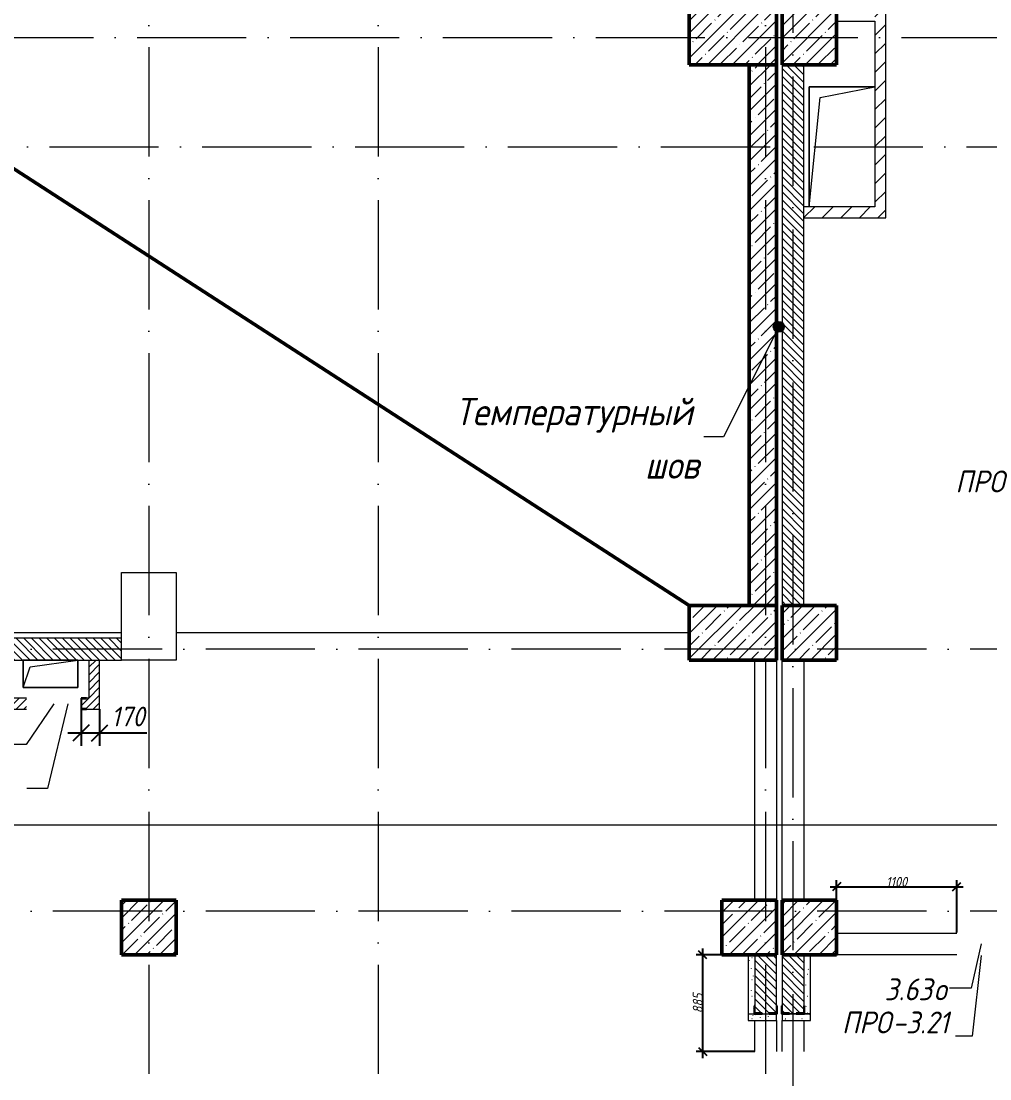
# Model space of a CAD drawing. Header units: millimetres. Extents: x -537608 to 253996, y -217170 to 186033.
# Drawn here: x -110904 to -102031, y 160586 to 170271 of the extents above; entities that cross this region are included whole.
import ezdxf

# ---------------------------------------------------------------- set-up
doc = ezdxf.new("R2010")
doc.units = ezdxf.units.MM
doc.linetypes.add('50_200_ШТРИХ_1Т_ш5_п1_п1_', pattern=[1400, 1000, -200, 0, -200])
for name, color, linetype, lineweight in [('A-____-____-DIMS', 7, 'Continuous', 9), ('A-DETL-____-OTLN-1', 7, 'Continuous', 50), ('A-FLOR-____-OTLN', 7, 'Continuous', 9), ('A-GENM-____-IDEN', 7, 'Continuous', 9), ('A-GENM-____-MCUT', 7, 'Continuous', 25), ('A-GENM-____-OTLN', 7, 'Continuous', 9), ('A-GENM-____-OTLN-1', 7, 'Continuous', 25), ('A-GLAZ-____-IDEN', 7, 'Continuous', 9), ('A-WALL-____-MCUT', 7, 'Continuous', 13), ('A-WALL-____-MCUT-2', 7, 'Continuous', 50), ('A-WALL-____-PATT-1', 7, 'Continuous', 9), ('A-WALL-FNSH-MCUT-1', 7, 'Continuous', 9), ('G-____-____-TEXT', 7, 'Continuous', 9), ('I-WALL-____-OTLN', 7, 'Continuous', 9), ('S-COLS-____-MCUT', 7, 'Continuous', 50), ('S-COLS-____-OTLN', 7, 'Continuous', 9), ('S-GRID-____-OTLN-1', 7, '50_200_ШТРИХ_1Т_ш5_п1_п1_', 9)]:
    doc.layers.add(name, color=color, linetype=linetype, lineweight=lineweight)
doc.layers.add('A-WALL-____-PATT-2', color=7, linetype='Continuous', lineweight=9, true_color=0x787878)
doc.layers.add('G-____-____-SYMB-1', color=9, linetype='Continuous', lineweight=9, true_color=0x808080)
doc.styles.add('ISOCPEUR_I_10', font='isocpeui.ttf', dxfattribs={"width": 0.9, "height": 180})
doc.styles.add('ISOCPEUR_I_11', font='isocpeui.ttf', dxfattribs={"width": 0.9, "height": 200})
doc.styles.add('ISOCPEUR_I_7', font='isocpeui.ttf', dxfattribs={"width": 0.9, "height": 90})
doc.styles.add('ISOCPEUR_I_9', font='isocpeui.ttf', dxfattribs={"width": 0.9, "height": 250})
doc.dimstyles.new('ISO-1_8_0_9К_СРЕДНИЙ_Кладочные_1', dxfattribs={"dimscale": 304.8, "dimtxt": 89.638306, "dimasz": 0.246063, "dimexe": 0.19685, "dimexo": 0, "dimgap": 0, "dimtad": 1, "dimdec": 3, "dimrnd": 0.001, "dimdsep": 46, "dimtxsty": 'ISOCPEUR_I_7', "dimblk1": 'OBLIQUE', "dimblk2": 'OBLIQUE', "dimsah": 1, "dimcen": 0.09, "dimdle": 0.19685, "dimazin": 0, "dimtfac": 1, "dimtdec": 4, "dimtix": 1, "dimtmove": 0, "dimatfit": 3, "dimfxl": 1, "dimtvp": 1, "dimtolj": 1, "dimtzin": 0, "dimarcsym": 2})
doc.dimstyles.new('ISO-1_8_0_9К_СРЕДНИЙ_Кладочные_3', dxfattribs={"dimscale": 304.8, "dimtxt": 179.276612, "dimasz": 0.492126, "dimexe": 0.393701, "dimexo": 0, "dimgap": 0, "dimtad": 1, "dimdec": 3, "dimrnd": 0.001, "dimdsep": 46, "dimtxsty": 'ISOCPEUR_I_10', "dimblk1": 'OBLIQUE', "dimblk2": 'OBLIQUE', "dimsah": 1, "dimcen": 0.09, "dimdle": 0.393701, "dimazin": 0, "dimtfac": 1, "dimtdec": 4, "dimtix": 1, "dimtmove": 0, "dimatfit": 3, "dimfxl": 1, "dimtvp": 1, "dimtolj": 1, "dimtzin": 0, "dimarcsym": 2})
pattern_1 = [(45, (-178684.97, 94540.114), (-35.35534, 35.35534), [])]
pattern_2 = [(45, (-178684.97, 94540.11), (-84.85281, 84.85281), [])]
pattern_3 = [(135, (-178684.97, 94540.114), (-35.35534, -35.35534), [])]
pattern_4 = [(0, (-178684.97, 94540.114), (203.2, 50.8), [3.353, -149.047, 3.353, -149.047, -812.8]), (0, (-178684.97, 94540.114), (203.2, 50.8), [-304.8, 3.353, -301.447, 3.353, -149.047, -355.6]), (0, (-178684.97, 94540.114), (203.2, 50.8), [-762, 3.353, -98.247, 3.353, -250.647]), (120, (-178608.77, 94565.514), (-145.59409, 150.576362), [3.353, -149.047, 3.353, -149.047, -812.8]), (120, (-178608.77, 94565.514), (-145.59409, 150.576362), [-304.8, 3.353, -301.447, 3.353, -149.047, -355.6]), (120, (-178608.77, 94565.514), (-145.59409, 150.576362), [-762, 3.353, -98.247, 3.353, -250.647]), (240, (-178583.37, 94667.114), (-57.60591, -201.376362), [3.353, -149.047, 3.353, -149.047, -812.8]), (240, (-178583.37, 94667.114), (-57.60591, -201.376362), [-304.8, 3.353, -301.447, 3.353, -149.047, -355.6]), (240, (-178583.37, 94667.114), (-57.60591, -201.376362), [-762, 3.353, -98.247, 3.353, -250.647])]

# ---------------------------------------------------------------- blocks, each defined once
blk = doc.blocks.new('BSC_Колонна _Прямоугольная - 500х800-V83-АР1_План отверстий 3 этажа в осях 1-64_Ю-ЯЯ')
at = {"layer": 'S-COLS-____-OTLN'}
h = blk.add_hatch(dxfattribs=at)
h.set_pattern_fill('FP_91', color=256, style=0, pattern_type=2)
h.set_pattern_definition([(315, (-75581.04, 74300), (114.04925, 114.04925), []), (315, (-75581.04, 74185.95), (114.04925, 114.04925), [201.613, -40.323, 3.353, -36.97])])
h.paths.add_polyline_path([(-250, 400), (-250, -400), (250, -400), (250, 400)], flags=0)
at = {"layer": 'S-COLS-____-MCUT'}
for p, q in [((250, 400), (-250, 400)), ((-250, 400), (-250, -400)), ((250, -400), (250, 400)), ((-250, -400), (250, -400))]:
    blk.add_line(p, q, dxfattribs=at)
blk = doc.blocks.new('BSC_Колонна _Прямоугольная - 500х800-V84-АР1_План отверстий 3 этажа в осях 1-64_Ю-ЯЯ')
at = {"layer": 'S-COLS-____-OTLN'}
h = blk.add_hatch(dxfattribs=at)
h.set_pattern_fill('FP_92', color=256, style=0, pattern_type=2)
h.set_pattern_definition([(315, (-70131.04, 74300), (114.04925, 114.04925), []), (315, (-70131.04, 74185.95), (114.04925, 114.04925), [201.613, -40.323, 3.353, -36.97])])
h.paths.add_polyline_path([(-250, -400), (250, -400), (250, 400), (-250, 400), (-250, 80.5)], flags=0)
at = {"layer": 'S-COLS-____-MCUT'}
for p, q in [((250, 400), (-250, 400)), ((-250, 400), (-250, -400)), ((250, -400), (250, 400)), ((-250, -400), (250, -400))]:
    blk.add_line(p, q, dxfattribs=at)
blk = doc.blocks.new('BSC_Колонна _Прямоугольная - 500х800-V88-АР1_План отверстий 3 этажа в осях 1-64_Ю-ЯЯ')
at = {"layer": 'S-COLS-____-OTLN'}
for p, q in [((-250, 400), (250, 400)), ((-250, -400), (-250, 400)), ((250, 200), (250, -400)), ((250, -400), (-250, -400))]:
    blk.add_line(p, q, dxfattribs=at)
blk = doc.blocks.new('BSC_Колонна _Прямоугольная - 500х500-V93-АР1_План отверстий 3 этажа в осях 1-64_Ю-ЯЯ')
at = {"layer": 'S-COLS-____-OTLN'}
h = blk.add_hatch(dxfattribs=at)
h.set_pattern_fill('FP_98', color=256, style=0, pattern_type=2)
h.set_pattern_definition([(45, (-75000, -75581.04), (-114.04925, 114.04925), []), (45, (-74885.95, -75581.04), (-114.04925, 114.04925), [201.613, -40.323, 3.353, -36.97])])
h.paths.add_polyline_path([(-250, -250), (250, -250), (250, 250), (-250, 250)], flags=0)
at = {"layer": 'S-COLS-____-MCUT'}
for p, q in [((250, 250), (-250, 250)), ((-250, 250), (-250, -250)), ((250, -250), (250, 250)), ((-250, -250), (250, -250))]:
    blk.add_line(p, q, dxfattribs=at)
blk = doc.blocks.new('BSC_Колонна _Прямоугольная - 500х500-V94-АР1_План отверстий 3 этажа в осях 1-64_Ю-ЯЯ')
at = {"layer": 'S-COLS-____-OTLN'}
h = blk.add_hatch(dxfattribs=at)
h.set_pattern_fill('FP_99', color=256, style=0, pattern_type=2)
h.set_pattern_definition([(45, (-75000, -70131.04), (-114.04925, 114.04925), []), (45, (-74885.95, -70131.04), (-114.04925, 114.04925), [201.613, -40.323, 3.353, -36.97])])
h.paths.add_polyline_path([(-250, -250), (250, -250), (250, 250), (-250, 250), (-250, 8.3)], flags=0)
at = {"layer": 'S-COLS-____-MCUT'}
for p, q in [((250, 250), (-250, 250)), ((-250, 250), (-250, -250)), ((250, -250), (250, 250)), ((-250, -250), (250, -250))]:
    blk.add_line(p, q, dxfattribs=at)
blk = doc.blocks.new('BSC_Колонна _Прямоугольная - 500х500-V143-АР1_План отверстий 3 этажа в осях 1-64_Ю-ЯЯ')
at = {"layer": 'S-COLS-____-OTLN'}
h = blk.add_hatch(dxfattribs=at)
h.set_pattern_fill('FP_148', color=256, style=0, pattern_type=2)
h.set_pattern_definition([(45, (-75000, -67431.04), (-114.04925, 114.04925), []), (45, (-74885.95, -67431.04), (-114.04925, 114.04925), [201.613, -40.323, 3.353, -36.97])])
h.paths.add_polyline_path([(-250, -250), (250, -250), (250, 250), (-250, 250)], flags=0)
at = {"layer": 'S-COLS-____-MCUT'}
for p, q in [((250, 250), (-250, 250)), ((-250, 250), (-250, -250)), ((250, -250), (250, 250)), ((-250, -250), (250, -250))]:
    blk.add_line(p, q, dxfattribs=at)
blk = doc.blocks.new('BSC_Колонна _Прямоугольная - 500х500-V144-АР1_План отверстий 3 этажа в осях 1-64_Ю-ЯЯ')
at = {"layer": 'S-COLS-____-OTLN'}
h = blk.add_hatch(dxfattribs=at)
h.set_pattern_fill('FP_149', color=256, style=0, pattern_type=2)
h.set_pattern_definition([(45, (-74450, -67431.04), (-114.04925, 114.04925), []), (45, (-74335.95, -67431.04), (-114.04925, 114.04925), [201.613, -40.323, 3.353, -36.97])])
h.paths.add_polyline_path([(-250, -250), (250, -250), (250, 250), (-250, 250)], flags=0)
at = {"layer": 'S-COLS-____-MCUT'}
for p, q in [((250, 250), (-250, 250)), ((-250, 250), (-250, -250)), ((250, -250), (250, 250)), ((-250, -250), (250, -250))]:
    blk.add_line(p, q, dxfattribs=at)
blk = doc.blocks.new('BSC_Колонна _Прямоугольная - 500х500-V145-АР1_План отверстий 3 этажа в осях 1-64_Ю-ЯЯ')
at = {"layer": 'S-COLS-____-OTLN'}
h = blk.add_hatch(dxfattribs=at)
h.set_pattern_fill('FP_150', color=256, style=0, pattern_type=2)
h.set_pattern_definition([(45, (-68950, -67431.04), (-114.04925, 114.04925), []), (45, (-68835.95, -67431.04), (-114.04925, 114.04925), [201.613, -40.323, 3.353, -36.97])])
h.paths.add_polyline_path([(-250, -250), (250, -250), (250, 250), (-250, 250)], flags=0)
at = {"layer": 'S-COLS-____-MCUT'}
for p, q in [((250, 250), (-250, 250)), ((-250, 250), (-250, -250)), ((250, -250), (250, 250)), ((-250, -250), (250, -250))]:
    blk.add_line(p, q, dxfattribs=at)
blk = doc.blocks.new('Фахверк_СКБ_Уголок - 200_3550-28267367-АР1_План отверстий 3 этажа в осях 1-64_Ю-ЯЯ')
at = {"layer": 'A-GENM-____-MCUT'}
for p, q in [((200, 156), (125, 156)), ((125, 156), (125, 81)), ((131, 81), (131, 150)), ((131, 150), (200, 150)), ((200, 150), (200, 156)), ((125, 81), (131, 81)), ((131, 19), (125, 19)), ((125, 19), (125, -56)), ((131, -50), (131, 19)), ((125, -56), (200, -56)), ((200, -50), (131, -50)), ((200, -56), (200, -50))]:
    blk.add_line(p, q, dxfattribs=at)
blk = doc.blocks.new('АР_Перемычка - АР_Перемычка-28734073-АР1_План отверстий 3 этажа в осях 1-64_Ю-ЯЯ')
at = {"layer": 'A-GENM-____-OTLN'}
blk.add_line((0, -100), (9, -100), dxfattribs=at)
blk = doc.blocks.new('154_Фахверк_СКБ_Швеллер - Тип_100_3960_зеркало-29769493-АР1_План отверстий 3 этажа в осях 1-64_Ю-ЯЯ')
at = {"layer": 'A-GENM-____-MCUT'}
for p, q in [((175, 50), (125, 50)), ((125, 50), (125, -50)), ((128, 47), (175, 47)), ((128, -47), (128, 47)), ((175, 47), (175, 50)), ((125, -50), (175, -50)), ((175, -47), (128, -47)), ((175, -50), (175, -47))]:
    blk.add_line(p, q, dxfattribs=at)
blk = doc.blocks.new('AR_Отверстие прямоугольное _в плите_ - AR_Отверстие прямоугольное _в плите_-30459257-АР1_План отверстий 3 этажа в осях 1-64_Ю-ЯЯ')
at = {"layer": 'A-GENM-____-OTLN'}
for p, q in [((250, 125), (-250, 125)), ((-250, 125), (-250, -125)), ((-187.5, 62.5), (250, 125)), ((250, -125), (250, 125)), ((-250, -125), (-187.5, 62.5)), ((-250, -125), (250, -125))]:
    blk.add_line(p, q, dxfattribs=at)
blk = doc.blocks.new('AR_Отверстие прямоугольное _в плите_ - AR_Отверстие прямоугольное _в плите_-V200-АР1_План отверстий 3 этажа в осях 1-64_Ю-ЯЯ')
at = {"layer": 'A-GENM-____-OTLN'}
for p, q in [((300, 550), (-300, 550)), ((-300, 550), (-300, -550)), ((-200, 450), (300, 550)), ((-300, -550), (-200, 450))]:
    blk.add_line(p, q, dxfattribs=at)
blk = doc.blocks.new('АР_Перемычка - АР_Перемычка-35279778-АР1_План отверстий 3 этажа в осях 1-64_Ю-ЯЯ')
at = {"layer": 'A-GENM-____-OTLN'}
blk.add_line((0, -100), (9, -100), dxfattribs=at)
blk = doc.blocks.new('_Oblique')
at = {"color": 0, "linetype": 'ByBlock', "lineweight": -2}
blk.add_line((-0.5, -0.5), (0.5, 0.5), dxfattribs=at)
blk = doc.blocks.new('*D1035')
at = {"layer": 'A-____-____-DIMS', "color": 0, "lineweight": -2, "transparency": 16777216}
for p, q in [((-110355, 164006), (-110355, 163634)), ((-110185, 163971.2), (-110185, 163634)), ((-110475, 163754), (-110185, 163754)), ((-110185, 163754), (-109754.4, 163754))]:
    blk.add_line(p, q, dxfattribs=at)
at = {"layer": 'Defpoints', "color": 0, "transparency": 16777216}
for p in [(-110355, 164006), (-110185, 163971.2), (-110185, 163754)]:
    blk.add_point(p, dxfattribs=at)
at = {"layer": 'A-____-____-DIMS', "color": 0, "lineweight": -2, "transparency": 16777216, "xscale": 150, "yscale": 150, "zscale": 150, "rotation": 180}
blk.add_blockref('_Oblique', (-110355, 163754), dxfattribs=at)
at = {"layer": 'A-____-____-DIMS', "color": 0, "lineweight": -2, "transparency": 16777216, "xscale": 150, "yscale": 150, "zscale": 150}
blk.add_blockref('_Oblique', (-110185, 163754), dxfattribs=at)
at = {"layer": 'A-____-____-DIMS', "color": 0, "transparency": 16777216, "insert": (-110078.8, 163994), "char_height": 180, "width": 368.207, "attachment_point": 1, "line_spacing_factor": 1.149209, "style": 'ISOCPEUR_I_10'}
blk.add_mtext('\\A1;170', dxfattribs=at)
blk = doc.blocks.new('*D1018')
at = {"layer": 'A-____-____-DIMS', "color": 0, "lineweight": -2, "transparency": 16777216}
for p, q in [((-104661.8, 161781.2), (-104661.8, 160776.2)), ((-104185, 161721.2), (-104721.8, 161721.2)), ((-104185, 160836.2), (-104721.8, 160836.2))]:
    blk.add_line(p, q, dxfattribs=at)
at = {"layer": 'Defpoints', "color": 0, "transparency": 16777216}
for p in [(-104185, 161721.2), (-104661.8, 160836.2), (-104185, 160836.2)]:
    blk.add_point(p, dxfattribs=at)
at = {"layer": 'A-____-____-DIMS', "color": 0, "lineweight": -2, "transparency": 16777216, "xscale": 75, "yscale": 75, "zscale": 75}
for p, rotation in [((-104661.8, 161721.2), 90), ((-104661.8, 160836.2), 270)]:
    blk.add_blockref('_Oblique', p, dxfattribs=dict(at, rotation=rotation))
at = {"layer": 'A-____-____-DIMS', "color": 0, "transparency": 16777216, "insert": (-104706.8, 161278.7), "char_height": 90, "width": 409.578, "attachment_point": 5, "rotation": 90, "style": 'ISOCPEUR_I_7'}
blk.add_mtext('\\A1;885', dxfattribs=at)
blk = doc.blocks.new('*D1019')
at = {"layer": 'A-____-____-DIMS', "color": 0, "lineweight": -2, "transparency": 16777216}
for p, q in [((-103495, 162345.3), (-102275, 162345.3)), ((-103435, 161929.2), (-103435, 162405.3)), ((-102335, 161927.2), (-102335, 162405.3))]:
    blk.add_line(p, q, dxfattribs=at)
at = {"layer": 'Defpoints', "color": 0, "transparency": 16777216}
for p in [(-102335, 162345.3), (-103435, 161929.2), (-102335, 161927.2)]:
    blk.add_point(p, dxfattribs=at)
at = {"layer": 'A-____-____-DIMS', "color": 0, "lineweight": -2, "transparency": 16777216, "xscale": 75, "yscale": 75, "zscale": 75, "rotation": 180}
blk.add_blockref('_Oblique', (-103435, 162345.3), dxfattribs=at)
at = {"layer": 'A-____-____-DIMS', "color": 0, "lineweight": -2, "transparency": 16777216, "xscale": 75, "yscale": 75, "zscale": 75}
blk.add_blockref('_Oblique', (-102335, 162345.3), dxfattribs=at)
at = {"layer": 'A-____-____-DIMS', "color": 0, "transparency": 16777216, "insert": (-102885, 162390.3), "char_height": 90, "width": 463.361, "attachment_point": 5, "style": 'ISOCPEUR_I_7'}
blk.add_mtext('\\A1;1100', dxfattribs=at)

msp = doc.modelspace()

# ---------------------------------------------------------------- hatches: boundary and pattern name
at = {"layer": 'A-WALL-____-PATT-1'}
h = msp.add_hatch(dxfattribs=at)
h.set_pattern_fill('FP_7', color=256, style=0, pattern_type=2)
h.set_pattern_definition(pattern_2)
h.paths.add_polyline_path([(-102984.9702, 168471.1558), (-102984.9702, 170371.1558), (-103084.9702, 170371.1558), (-103084.9702, 168471.1558)], flags=0)
h = msp.add_hatch(dxfattribs=at)
h.set_pattern_fill('FP_12', color=256, style=0, pattern_type=2)
h.set_pattern_definition([(45, (-178684.97, 94540.11), (-114.04925, 114.04925), []), (45, (-178570.92, 94540.11), (-114.04925, 114.04925), [201.612, -40.322, 3.353, -36.97])])
h.paths.add_polyline_path([(-103984.9702, 164921.1558), (-103984.9702, 169871.1558), (-104234.9702, 169871.1558), (-104234.9702, 164921.1558)], flags=0)
h = msp.add_hatch(dxfattribs=at)
h.set_pattern_fill('FP_9', color=256, style=0, pattern_type=2)
h.set_pattern_definition(pattern_3)
h.paths.add_polyline_path([(-103734.9702, 164921.1558), (-103734.9702, 169871.1558), (-103934.9702, 169871.1558), (-103934.9702, 164921.1558)], flags=0)
h = msp.add_hatch(dxfattribs=at)
h.set_pattern_fill('FP_7', color=256, style=0, pattern_type=2)
h.set_pattern_definition(pattern_2)
h.paths.add_polyline_path([(-103084.9702, 168471.1558), (-103084.9702, 168571.1558), (-103734.9702, 168571.1558), (-103734.9702, 168471.1558)], flags=0)
h = msp.add_hatch(dxfattribs=at)
h.set_pattern_fill('FP_9', color=256, style=0, pattern_type=2)
h.set_pattern_definition(pattern_3)
h.paths.add_polyline_path([(-109984.9702, 164421.1558), (-109984.9702, 164621.1558), (-115434.9702, 164621.1558), (-115434.9702, 164421.1558), (-111535.3532, 164421.1558)], flags=0)
h = msp.add_hatch(dxfattribs=at)
h.set_pattern_fill('FP_8', color=256, style=0, pattern_type=2)
h.set_pattern_definition(pattern_1)
h.paths.add_polyline_path([(-110184.9702, 163971.1558), (-110184.9702, 164421.1558), (-110284.9702, 164421.1558), (-110284.9702, 163971.1558)], flags=0)
h = msp.add_hatch(dxfattribs=at)
h.set_pattern_fill('FP_8', color=256, style=0, pattern_type=2)
h.set_pattern_definition(pattern_1)
h.paths.add_polyline_path([(-110304.9702, 163971.1558), (-110284.9702, 163971.1558), (-110284.9702, 164071.1558), (-110304.9702, 164071.1558), (-110304.9702, 164068.1558), (-110351.9702, 164068.1558), (-110351.9702, 163974.1558), (-110304.9702, 163974.1558), (-110304.9702, 163972.5844)], flags=0)
h.paths.add_polyline_path([(-110854.9702, 163971.1558), (-110854.9702, 164071.1558), (-111784.9702, 164071.1558), (-111784.9702, 163971.1558), (-111535.3532, 163971.1558)], flags=0)
h = msp.add_hatch(dxfattribs=at)
h.set_pattern_fill('FP_9', color=256, style=0, pattern_type=2)
h.set_pattern_definition(pattern_3)
h.paths.add_polyline_path([(-103984.9702, 157721.1558), (-103984.9702, 158955.1558), (-104053.9702, 158955.1558), (-104053.9702, 158961.1558), (-104115.9702, 158961.1558), (-104115.9702, 158955.1558), (-104184.9702, 158955.1558), (-104184.9702, 157721.1558)], flags=0)
h.paths.add_polyline_path([(-104053.9702, 161181.1558), (-104053.9702, 161187.1558), (-103984.9702, 161187.1558), (-103984.9702, 161721.1558), (-104184.9702, 161721.1558), (-104184.9702, 161187.1558), (-104115.9702, 161187.1558), (-104115.9702, 161181.1558)], flags=0)
h = msp.add_hatch(dxfattribs=at)
h.set_pattern_fill('FP_9', color=256, style=0, pattern_type=2)
h.set_pattern_definition(pattern_3)
h.paths.add_polyline_path([(-103734.9702, 157921.1558), (-103734.9702, 158955.1558), (-103803.9702, 158955.1558), (-103803.9702, 158961.1558), (-103865.9702, 158961.1558), (-103865.9702, 158955.1558), (-103934.9702, 158955.1558), (-103934.9702, 157921.1558)], flags=0)
h.paths.add_polyline_path([(-103803.9702, 161181.1558), (-103803.9702, 161187.1558), (-103734.9702, 161187.1558), (-103734.9702, 161721.1558), (-103934.9702, 161721.1558), (-103934.9702, 161187.1558), (-103865.9702, 161187.1558), (-103865.9702, 161181.1558)], flags=0)
at = {"layer": 'A-WALL-____-PATT-2'}
h = msp.add_hatch(dxfattribs=at)
h.set_pattern_fill('FP_156', color=256, style=0, pattern_type=2)
h.set_pattern_definition(pattern_4)
h.paths.add_polyline_path([(-104184.9702, 157721.1558), (-104184.9702, 158886.1558), (-104190.9702, 158886.1558), (-104190.9702, 158961.1558), (-104244.9702, 158961.1558), (-104244.9702, 157721.1558)], flags=0)
h.paths.add_polyline_path([(-104190.9702, 161181.1558), (-104190.9702, 161256.1558), (-104184.9702, 161256.1558), (-104184.9702, 161721.1558), (-104244.9702, 161721.1558), (-104244.9702, 161181.1558)], flags=0)
h = msp.add_hatch(dxfattribs=at)
h.set_pattern_fill('FP_156', color=256, style=0, pattern_type=2)
h.set_pattern_definition(pattern_4)
h.paths.add_polyline_path([(-103674.9702, 157921.1558), (-103674.9702, 158961.1558), (-103728.9702, 158961.1558), (-103728.9702, 158886.1558), (-103734.9702, 158886.1558), (-103734.9702, 157921.1558)], flags=0)
h.paths.add_polyline_path([(-103674.9702, 161181.1558), (-103674.9702, 161721.1558), (-103734.9702, 161721.1558), (-103734.9702, 161256.1558), (-103728.9702, 161256.1558), (-103728.9702, 161181.1558)], flags=0)
h = msp.add_hatch(dxfattribs=at)
h.set_pattern_fill('FP_156', color=256, style=0, pattern_type=2)
h.set_pattern_definition(pattern_4)
h.paths.add_polyline_path([(-104184.9702, 161121.1558), (-103984.9702, 161121.1558), (-103984.9702, 161181.1558), (-104244.9702, 161181.1558), (-104244.9702, 161121.1558), (-104190.9702, 161121.1558)], flags=0)
h = msp.add_hatch(dxfattribs=at)
h.set_pattern_fill('FP_156', color=256, style=0, pattern_type=2)
h.set_pattern_definition(pattern_4)
h.paths.add_polyline_path([(-103728.9702, 161121.1558), (-103674.9702, 161121.1558), (-103674.9702, 161181.1558), (-103934.9702, 161181.1558), (-103934.9702, 161121.1558), (-103734.9702, 161121.1558)], flags=0)
at = {"layer": 'G-____-____-TEXT'}
h = msp.add_hatch(color=256, dxfattribs=at)
edge = h.paths.add_edge_path(flags=0)
edge.add_arc((-103964.4599, 167472.4547), 50, 0, 360)

# ---------------------------------------------------------------- linework, layer by layer
at = {"layer": 'A-DETL-____-OTLN-1'}
msp.add_line((-127684.9702, 179721.1558), (-104784.9702, 164921.1558), dxfattribs=at)
at = {"layer": 'A-FLOR-____-OTLN'}
for p, q in [((-103684.9702, 169671.1558), (-103084.9702, 169671.1558)), ((-103684.9702, 168571.1558), (-103684.9702, 169671.1558)), ((-109984.9702, 164671.1558), (-115434.9702, 164671.1558)), ((-104784.9702, 164671.1558), (-109484.9702, 164671.1558)), ((-110884.9702, 164420.8083), (-110384.9702, 164420.8083)), ((-110884.9702, 164170.8083), (-110884.9702, 164420.8083)), ((-110384.9702, 164420.8083), (-110384.9702, 164170.8083)), ((-110384.9702, 164170.8083), (-110884.9702, 164170.8083))]:
    msp.add_line(p, q, dxfattribs=at)
at = {"layer": 'A-GENM-____-IDEN'}
for p, q in [((-110477.5209, 164021.1558), (-110664.0883, 163245.3303)), ((-110664.0883, 163245.3303), (-110850.6557, 163245.3303)), ((-102109.9702, 161715.1558), (-102192.7646, 160975.5258)), ((-102192.7646, 160975.5258), (-102344.5043, 160975.5258))]:
    msp.add_line(p, q, dxfattribs=at)
at = {"layer": 'A-GLAZ-____-IDEN'}
for p, q in [((-110604.9702, 164021.1558), (-110857.9414, 163647.6368)), ((-110857.9414, 163647.6368), (-111110.9125, 163647.6368)), ((-102109.9702, 161821.1558), (-102201.3073, 161417.885)), ((-102201.3073, 161417.885), (-102400.5656, 161417.885))]:
    msp.add_line(p, q, dxfattribs=at)
at = {"layer": 'A-WALL-____-MCUT'}
for p, q in [((-103934.9702, 169871.1558), (-103934.9702, 164921.1558)), ((-103734.9702, 164921.1558), (-103734.9702, 169871.1558)), ((-109984.9702, 164621.1558), (-115434.9702, 164621.1558)), ((-109984.9702, 164421.1558), (-109984.9702, 164621.1558)), ((-115434.9702, 164421.1558), (-109984.9702, 164421.1558)), ((-104184.9702, 161721.1558), (-104184.9702, 161256.1558)), ((-103984.9702, 161256.1558), (-103984.9702, 161721.1558)), ((-103934.9702, 161721.1558), (-103934.9702, 161256.1558)), ((-103734.9702, 161721.1558), (-103734.9702, 161721.1558)), ((-103734.9702, 161721.1558), (-103734.9702, 161256.1558)), ((-104115.9702, 161181.1558), (-104053.9702, 161181.1558)), ((-103865.9702, 161181.1558), (-103803.9702, 161181.1558))]:
    msp.add_line(p, q, dxfattribs=at)
at = {"layer": 'A-WALL-____-MCUT-2'}
for p, q in [((-104234.9702, 169871.1558), (-104234.9702, 164921.1558)), ((-103984.9702, 164921.1558), (-103984.9702, 169871.1558))]:
    msp.add_line(p, q, dxfattribs=at)
at = {"layer": 'A-WALL-FNSH-MCUT-1'}
for p, q in [((-102984.9702, 168471.1558), (-102984.9702, 170371.1558)), ((-103434.9702, 170271.1558), (-103084.9702, 170271.1558)), ((-103084.9702, 170271.1558), (-103084.9702, 168571.1558)), ((-103084.9702, 168571.1558), (-103734.9702, 168571.1558)), ((-103734.9702, 168471.1558), (-102984.9702, 168471.1558)), ((-110284.9702, 164421.1558), (-110284.9702, 164071.1558)), ((-110184.9702, 163971.1558), (-110184.9702, 164421.1558)), ((-110854.9702, 164071.1558), (-111684.9702, 164071.1558)), ((-110284.9702, 164071.1558), (-110304.9702, 164071.1558)), ((-111784.9702, 163971.1558), (-110854.9702, 163971.1558)), ((-110304.9702, 163971.1558), (-110184.9702, 163971.1558)), ((-104244.9702, 161721.1558), (-104244.9702, 161121.1558)), ((-103674.9702, 161181.1558), (-103674.9702, 161721.1558)), ((-104244.9702, 161181.1558), (-104190.9702, 161181.1558)), ((-103984.9702, 161121.1558), (-103984.9702, 161181.1558)), ((-103934.9702, 161181.1558), (-103934.9702, 161121.1558)), ((-103803.9702, 161181.1558), (-103865.9702, 161181.1558)), ((-103728.9702, 161181.1558), (-103674.9702, 161181.1558)), ((-103674.9702, 161181.1558), (-103728.9702, 161181.1558)), ((-103674.9702, 161121.1558), (-103674.9702, 161181.1558)), ((-104244.9702, 161121.1558), (-103984.9702, 161121.1558)), ((-103934.9702, 161121.1558), (-103674.9702, 161121.1558))]:
    msp.add_line(p, q, dxfattribs=at)
at = {"layer": 'G-____-____-SYMB-1'}
msp.add_line((-183495.5066, 162911.1558), (-74014.7792, 162911.1558), dxfattribs=at)
at = {"layer": 'G-____-____-TEXT'}
for p, q in [((-103964.4599, 167472.4547), (-104471.5164, 166465.0712)), ((-104471.5164, 166465.0712), (-104651.2044, 166465.0712))]:
    msp.add_line(p, q, dxfattribs=at)
msp.add_circle((-103964.4599, 167472.4547), 50, dxfattribs=at)
at = {"layer": 'I-WALL-____-OTLN'}
for p, q in [((-104184.9702, 162221.1558), (-104184.9702, 164421.1558)), ((-103984.9702, 164421.1558), (-103984.9702, 162221.1558)), ((-103934.9702, 162221.1558), (-103934.9702, 164421.1558)), ((-103734.9702, 164421.1558), (-103734.9702, 162221.1558)), ((-103434.9702, 161921.1558), (-102334.9702, 161921.1558)), ((-102334.9702, 161721.1558), (-103434.9702, 161721.1558)), ((-104184.9702, 160836.1558), (-104184.9702, 161121.1558)), ((-103984.9702, 161121.1558), (-103984.9702, 160836.1558)), ((-103934.9702, 160836.1558), (-103934.9702, 161121.1558)), ((-103734.9702, 161121.1558), (-103734.9702, 160836.1558))]:
    msp.add_line(p, q, dxfattribs=at)
at = {"layer": 'S-GRID-____-OTLN-1'}
for p, q in [((-109734.9702, 185432.9652), (-109734.9702, 147431.7016)), ((-107634.9702, 185432.9652), (-107634.9702, 134521.1558)), ((-104084.9702, 185432.9652), (-104084.9702, 134811.339)), ((-103834.9702, 185164.7688), (-103834.9702, 134521.1558)), ((-129442.9525, 170121.1558), (-74610.5636, 170121.1558)), ((-144247.5242, 169121.1558), (-74610.5636, 169121.1558)), ((-74610.5636, 164521.1558), (-129442.9525, 164521.1558)), ((-74610.5636, 162121.1558), (-183353.7404, 162121.1558))]:
    msp.add_line(p, q, dxfattribs=at)

# ---------------------------------------------------------------- block references
at = {"layer": 'A-GENM-____-OTLN'}
for name, p in [('AR_Отверстие прямоугольное _в плите_ - AR_Отверстие прямоугольное _в плите_-V200-АР1_План отверстий 3 этажа в осях 1-64_Ю-ЯЯ', (-103384.9702, 169121.1558)), ('AR_Отверстие прямоугольное _в плите_ - AR_Отверстие прямоугольное _в плите_-30459257-АР1_План отверстий 3 этажа в осях 1-64_Ю-ЯЯ', (-110634.9702, 164295.8083)), ('АР_Перемычка - АР_Перемычка-35279778-АР1_План отверстий 3 этажа в осях 1-64_Ю-ЯЯ', (-103434.9702, 161821.1558))]:
    msp.add_blockref(name, p, dxfattribs=at)
at = {"layer": 'A-GENM-____-OTLN', "rotation": 89.9999999999999}
for p in [(-104084.9702, 162221.1558), (-103834.9702, 162221.1558)]:
    msp.add_blockref('АР_Перемычка - АР_Перемычка-28734073-АР1_План отверстий 3 этажа в осях 1-64_Ю-ЯЯ', p, dxfattribs=at)
at = {"layer": 'A-GENM-____-OTLN-1'}
msp.add_blockref('154_Фахверк_СКБ_Швеллер - Тип_100_3960_зеркало-29769493-АР1_План отверстий 3 этажа в осях 1-64_Ю-ЯЯ', (-110479.9702, 164021.1558), dxfattribs=at)
for p, rotation in [((-104034.9702, 161056.1558), 89.99999999999986), ((-103784.9702, 161056.1558), 90)]:
    msp.add_blockref('Фахверк_СКБ_Уголок - 200_3550-28267367-АР1_План отверстий 3 этажа в осях 1-64_Ю-ЯЯ', p, dxfattribs=dict(at, rotation=rotation))
at = {"layer": 'S-COLS-____-OTLN'}
for name, p, rotation in [('BSC_Колонна _Прямоугольная - 500х800-V83-АР1_План отверстий 3 этажа в осях 1-64_Ю-ЯЯ', (-104384.9702, 170121.1558), 89.9999999999999), ('BSC_Колонна _Прямоугольная - 500х800-V88-АР1_План отверстий 3 этажа в осях 1-64_Ю-ЯЯ', (-109734.9702, 164821.1558), 180), ('BSC_Колонна _Прямоугольная - 500х800-V84-АР1_План отверстий 3 этажа в осях 1-64_Ю-ЯЯ', (-104384.9702, 164671.1558), 89.9999999999999)]:
    msp.add_blockref(name, p, dxfattribs=dict(at, rotation=rotation))
for name, p in [('BSC_Колонна _Прямоугольная - 500х500-V93-АР1_План отверстий 3 этажа в осях 1-64_Ю-ЯЯ', (-103684.9702, 170121.1558)), ('BSC_Колонна _Прямоугольная - 500х500-V94-АР1_План отверстий 3 этажа в осях 1-64_Ю-ЯЯ', (-103684.9702, 164671.1558)), ('BSC_Колонна _Прямоугольная - 500х500-V145-АР1_План отверстий 3 этажа в осях 1-64_Ю-ЯЯ', (-109734.9702, 161971.1558)), ('BSC_Колонна _Прямоугольная - 500х500-V144-АР1_План отверстий 3 этажа в осях 1-64_Ю-ЯЯ', (-104234.9702, 161971.1558)), ('BSC_Колонна _Прямоугольная - 500х500-V143-АР1_План отверстий 3 этажа в осях 1-64_Ю-ЯЯ', (-103684.9702, 161971.1558))]:
    msp.add_blockref(name, p, dxfattribs=at)

# ---------------------------------------------------------------- texts
at = {"layer": 'A-GENM-____-IDEN', "char_height": 200, "attachment_point": 1, "style": 'ISOCPEUR_I_11'}
for s, insert, width in [('ПРО', (-102346.4282, 166156.211), 562.784625), ('ПРО', (-103386.2148, 161202.6419), 562.784625), ('-3.21', (-102921.871, 161202.6419), 663.79725)]:
    msp.add_mtext(s, dxfattribs=dict(at, insert=insert, width=width))
at = {"layer": 'A-GLAZ-____-IDEN', "char_height": 200, "attachment_point": 1, "style": 'ISOCPEUR_I_11'}
for s, insert, width in [('3.63', (-102996.0202, 161505.4995), 548.35425), ('\\fISOCPEUR|b0|i1|c204|p34|;\\W.9;о', (-102543.5827, 161505.4995), 158.734125)]:
    msp.add_mtext(s, dxfattribs=dict(at, insert=insert, width=width))
at = {"layer": 'G-____-____-TEXT', "char_height": 250, "attachment_point": 1, "style": 'ISOCPEUR_I_9'}
for s, insert, width in [('Температурный', (-106929.3987, 166820.9254), 2763.416813), ('шов', (-105191.0862, 166331.4462), 656.582063)]:
    msp.add_mtext(s, dxfattribs=dict(at, insert=insert, width=width))

# ---------------------------------------------------------------- dimensions: what is measured, and where the dimension line sits
at = {"layer": 'A-____-____-DIMS'}
dim = msp.add_linear_dim(base=(-110184.9702, 163754.0308), p1=(-110354.9702, 164006.0211), p2=(-110184.9702, 163971.1558), dimstyle='ISO-1_8_0_9К_СРЕДНИЙ_Кладочные_3', override={"dimpost": '<>', "dimfxl": 173.538443}, dxfattribs=at)
dim.commit()
dim.dimension.update_dxf_attribs({"geometry": '*D1035', "text_midpoint": (-109894.6929, 163754.0308), "dimtype": 160})
dim = msp.add_linear_dim(base=(-102334.9702, 162345.3281), p1=(-103434.9702, 161929.1558), p2=(-102334.9702, 161927.1558), dimstyle='ISO-1_8_0_9К_СРЕДНИЙ_Кладочные_1', override={"dimpost": '<>', "dimfxl": 1100.001818}, dxfattribs=at)
dim.commit()
dim.dimension.update_dxf_attribs({"geometry": '*D1019', "text_midpoint": (-102884.9702, 162390.3281)})
dim = msp.add_linear_dim(base=(-104661.8447, 160836.1558), p1=(-104184.9702, 161721.1558), p2=(-104184.9702, 160836.1558), angle=90, dimstyle='ISO-1_8_0_9К_СРЕДНИЙ_Кладочные_1', override={"dimpost": '<>', "dimfxl": 885}, dxfattribs=at)
dim.commit()
dim.dimension.update_dxf_attribs({"geometry": '*D1018', "text_midpoint": (-104706.8447, 161278.6558)})

doc.saveas('drawing.dxf')
